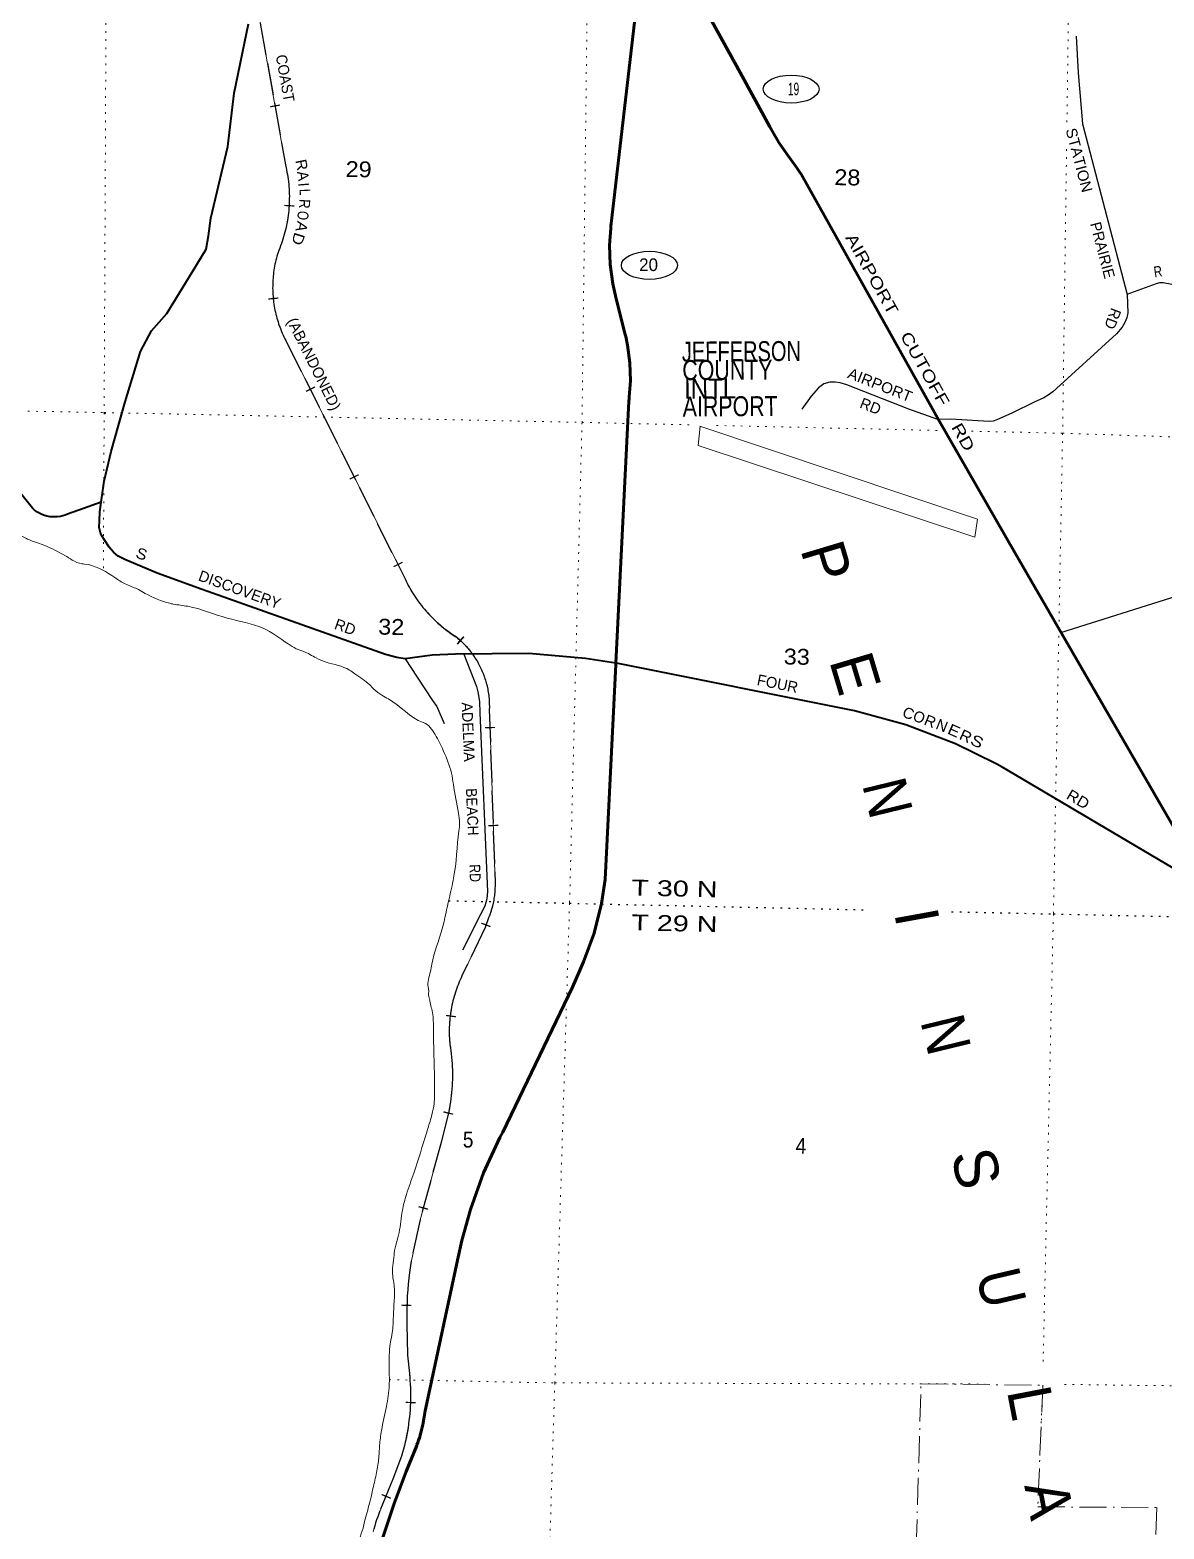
# Model space of a CAD drawing. Header units: feet. Extents: x -493433 to -244333, y 184684 to 373072.
# Drawn here: x -454514 to -441936, y 196639 to 213272 of the extents above; entities that cross this region are included whole.
import ezdxf
from ezdxf.enums import TextEntityAlignment as Align

# ---------------------------------------------------------------- set-up
doc = ezdxf.new("R2010")
doc.units = ezdxf.units.FT
doc.header["$LTSCALE"] = 60
doc.header["$PDMODE"] = 32
doc.header["$PDSIZE"] = 30
for name, pattern in [('DOT_DASHED', [7.7, 5, -1.2, 0.3, -1.2]), ('DOTTED', [1.5, 0.3, -1.2]), ('LONG_DASHED', [7.5, 6, -1.5])]:
    doc.linetypes.add(name, pattern=pattern)
for name, color, linetype, lineweight in [('17', 7, 'Continuous', 25), ('23', 7, 'Continuous', 70), ('26', 7, 'Continuous', 40), ('27', 7, 'Continuous', 13), ('29', 7, 'Continuous', 25), ('30', 7, 'Continuous', 13), ('34', 7, 'Continuous', 13), ('36', 7, 'Continuous', 13), ('39', 7, 'Continuous', 13), ('44', 7, 'DOT_DASHED', 13), ('6', 7, 'DOTTED', 25), ('63', 7, 'Continuous', 25), ('7', 7, 'DOTTED', 13)]:
    doc.layers.add(name, color=color, linetype=linetype, lineweight=lineweight)
doc.layers.add('42', color=7, linetype='Continuous')

msp = doc.modelspace()

# ---------------------------------------------------------------- linework, layer by layer
at = {"layer": '17'}
for centre, major_axis in [((-446071.68, 212615.95), (-309.24, 1)), ((-447643.49, 210660.17), (311.55, 0.79))]:
    msp.add_ellipse(centre, major_axis=major_axis, ratio=0.500121, dxfattribs=at)
at = {"layer": '23'}
for points in [[(-448015.24, 206246.25), (-447870.45, 209152.67), (-447869.2, 209177.7), (-447867.29, 209202.67), (-447853.9, 209377.42), (-447859.56, 209577.67), (-447886.12, 209776.23), (-447906.66, 209869.42), (-447912.13, 209894.27), (-447918.44, 209919.42), (-448019.84, 210323.48), (-448049.62, 210454.57), (-448079.38, 210668.18), (-448086.65, 210883.74), (-448073.12, 211073.86), (-448071.34, 211098.84), (-448068.44, 211123.86), (-447738.23, 213970.61), (-447720.68, 213998.56), (-447694.89, 214033.74), (-447669.1, 214054.85), (-447633.94, 214080.65), (-447404.01, 214192.29)], [(-441613.79, 204051.36), (-443588.08, 207465.7), (-444429.84, 208933.75), (-445947.54, 211646.88), (-445961.57, 211671.96), (-445977.4, 211696.88), (-446006.93, 211743.37), (-446123.75, 211899.96), (-446209.93, 212023.3), (-446279.06, 212146.56), (-446293.28, 212171.92), (-446306.72, 212196.56), (-446636.52, 212801.55), (-447404.01, 214192.29)], [(-450628.93, 196456.27), (-450473.02, 196921.44), (-450341.32, 197278.13), (-450225.01, 197566.51), (-450222.32, 197573.62), (-450212.91, 197598.51), (-450204.23, 197623.62), (-450194.49, 197651.82), (-450156.56, 197794.24), (-450129.11, 197950.07), (-449766.48, 199656.21), (-449722.73, 199838.99), (-449626.51, 200184.09), (-449484.95, 200592.23), (-449301.51, 200983.33), (-449269.65, 201041.8), (-448496.36, 202653.07), (-448374.4, 202933.62), (-448257.58, 203251.82), (-448174.66, 203580.49), (-448133.78, 203844.74), (-448015.98, 206231.37), (-448015.24, 206246.25)]]:
    msp.add_lwpolyline(points, dxfattribs=at)
at = {"layer": '26'}
for points in [[(-453725.91, 208031.12), (-453689.73, 208264.94), (-453612.15, 208593.61), (-453459.21, 209144.49), (-453287.76, 209704.71), (-453167.73, 209935.24), (-452996.9, 210125.61), (-452714.66, 210583.02), (-452559.3, 210840.32), (-452535.35, 210986.14), (-452507.32, 211184.06), (-452318.48, 211978.8), (-452248.62, 212569.09), (-452088.91, 213340.83)], [(-453725.91, 208031.12), (-453921.22, 207963.39), (-454099.33, 207897.89), (-454124.14, 207888.77), (-454149.33, 207881.34), (-454176.67, 207874.67), (-454214.21, 207869.58), (-454252.09, 207868.45), (-454289.87, 207871.27), (-454327.15, 207878.04), (-454363.52, 207888.66), (-454398.58, 207903.03), (-454431.94, 207920.98), (-454463.25, 207942.32), (-454484.21, 207965.54), (-454632.26, 208150.4)], [(-448015.24, 206246.25), (-448353.65, 206299.45), (-448982.01, 206352.78), (-449793.51, 206345.99), (-450051.41, 206335.28), (-450353.92, 206293.24), (-450443.93, 206309.02), (-450570.08, 206342.92), (-452604.87, 207063.75), (-453103.86, 207243.26), (-453460.71, 207396.44), (-453534.14, 207432.22), (-453586.86, 207479.31), (-453635.81, 207532.04), (-453692.29, 207618.68), (-453728.07, 207677.07), (-453745.01, 207752.4), (-453741.25, 207825.85), (-453737.48, 207925.68), (-453725.91, 208031.12)], [(-441613.79, 204051.36), (-441751.57, 203969.47), (-441768.78, 203965.58), (-441791.34, 203964.07), (-441815.41, 203965.58), (-441833.8, 203971.49), (-443741.36, 205097.92), (-443805.73, 205131.35), (-444249.39, 205352.48), (-444800.22, 205563.63), (-445370.11, 205716.04), (-448009.67, 206245.37), (-448015.24, 206246.25)]]:
    msp.add_lwpolyline(points, dxfattribs=at)
at = {"layer": '29'}
for points in [[(-442911.27, 213201.7), (-442887.52, 212795.23), (-442840.86, 212231.52), (-442344.37, 210337.72), (-442338.58, 210132.61), (-442347.31, 210079.14), (-442370.65, 210024.66), (-442399.17, 209975.38), (-442462.3, 209902.17), (-443169.24, 209256.83), (-443222.15, 209221.26), (-443270.36, 209191.98), (-443376.96, 209142.21), (-443615.23, 209022.77), (-443788.93, 208945.54), (-443830.42, 208929.98), (-443875.16, 208927.92), (-444305.89, 208953.32), (-444444.92, 208948.15), (-444767.04, 209065.79), (-445452.61, 209335.86), (-445528.73, 209355.41), (-445583.18, 209363.19), (-445642.81, 209363.19), (-445710.36, 209345.46), (-445767.27, 209300.93), (-445850.23, 209209.82), (-445952.03, 209063.31)], [(-442344.48, 210341.55), (-442019.4, 210459.3), (-441981.71, 210468.25), (-441945.41, 210468.25), (-441848.27, 210451.58), (-441748.35, 210424.15), (-441694.09, 210404.03), (-441530.89, 210306.04), (-441390.39, 210278.89), (-441341.28, 210260.72), (-441175.11, 210165.7), (-441131.26, 210151.77), (-441063.84, 210151.77), (-440953.46, 210164.93), (-440890.12, 210185.5), (-440619.67, 210322.49), (-440568.61, 210348.92), (-440545.27, 210354.11), (-440503.79, 210354.11), (-440469.94, 210351.41), (-440363.48, 210335.04)], [(-443079.27, 206585.76), (-440499.32, 207401.86), (-440441.57, 207411.15), (-440366.38, 207411.15), (-440194.82, 207411.35), (-436308.93, 207281.26)], [(-450353.92, 206293.24), (-450218.15, 206090.17), (-450049.97, 205832.05), (-450002.19, 205766.08), (-449920.26, 205578.03)], [(-449700.69, 206346.77), (-449562.36, 205989.23), (-449545.35, 205926.74), (-449528.74, 205821.48), (-449524.13, 205697.01), (-449438.61, 203713.63), (-449448.45, 203633.23), (-449470.6, 203550.14), (-449512.3, 203466.03), (-449718.22, 203062.52)]]:
    msp.add_lwpolyline(points, dxfattribs=at)
at = {"layer": '34'}
for p, q in [((-452588.46, 216892.67), (-451679.25, 211774.21)), ((-451667.46, 209810.05), (-450364.54, 207206.29)), ((-449418.72, 205731.08), (-449354.94, 203811.32))]:
    msp.add_line(p, q, dxfattribs=at)
for points in [[(-449426.22, 203420.4), (-449466.2, 203312.35), (-449721.8, 202775.59)], [(-449867.96, 201273.04), (-449950.19, 200940.63), (-450190.6, 200055.34), (-450283.53, 199615.23), (-450302.68, 199485.64)], [(-450333.85, 199054.77), (-450334.99, 198912.09), (-450327.28, 198569), (-450305.09, 198364.31)], [(-450392.49, 197447.37), (-450490.15, 197192.09), (-450630.84, 196841.84)]]:
    msp.add_lwpolyline(points, dxfattribs=at)
for centre, radius, start, end in [((-453176.26, 211413.2), 1539.92, 336.68662, 13.55814), ((-450539.7, 210418.78), 1281.57, 162.5183, 208.35878), ((-448963.38, 207834.21), 1535.42, 204.13893, 237.68006), ((-450404.14, 205769.64), 986.18, 357.75978, 51.05726), ((-450330.39, 203787.22), 975.75, 337.91788, 1.41569), ((-448458.06, 202161.89), 1404.87, 154.09774, 185.8402), ((-451865.04, 201679.07), 2037.94, 348.50785, 9.59999), ((-446600.4, 199001.27), 3733.84, 172.54631, 179.17888), ((-452605.66, 198120.96), 2313.4, 343.07212, 6.03834), ((-448728.63, 196083.81), 2047.69, 158.27254, 165.19802)]:
    msp.add_arc(centre, radius, start, end, dxfattribs=at)
at = {"layer": '36'}
msp.add_lwpolyline([(-447081.08, 208877.4), (-447103.26, 208661.93), (-444032.5, 207643.31), (-444004.56, 207842.54), (-447083.13, 208875.42)], dxfattribs=at)
at = {"layer": '39'}
for points in [[(-461756.04, 216134.16), (-461701.79, 216123.09), (-461620.17, 216065.11), (-461566.45, 216025.79), (-461424.72, 215946.55), (-461335.67, 215854.13), (-461264.36, 215784.23), (-461245.43, 215717.3), (-461223.89, 215682.61), (-461154.56, 215614.77), (-461127.04, 215575.93), (-461087.73, 215520.74), (-461016.49, 215446.81), (-460803.79, 215279.51), (-460623.19, 215120.87), (-460549.53, 215069.08), (-460517.53, 215054.38), (-460441.55, 215018.69), (-460242.13, 214896.02), (-460090.96, 214782.3), (-459970.14, 214663.08), (-459791.12, 214528.68), (-459707.64, 214462.59), (-459664.1, 214417.41), (-459564.34, 214359.1), (-459414.37, 214289.79), (-459151.86, 214089.3), (-459005.47, 213935.31), (-458956.64, 213849.68), (-458891.64, 213765.77), (-458869.92, 213741.17), (-458784.83, 213652.86), (-458574.3, 213477.52), (-458480.95, 213399.16), (-458355.44, 213316.17), (-458256.24, 213227.6), (-457795.61, 212835.87), (-457676.99, 212706.6), (-457553.76, 212609.52), (-457503.88, 212580.36), (-457432.04, 212538.7), (-457265.16, 212402.5), (-457103.02, 212228.05), (-457063.86, 212164.79), (-457045.43, 212071.64), (-457041.88, 212045.35), (-457035.18, 211863.64), (-457108.88, 211588.58), (-457138.91, 211492.28), (-457176.95, 211291.21), (-457186.39, 211000.86), (-457184.2, 210901.96), (-457146.4, 210766.09), (-457080.17, 210639.79), (-457033.03, 210572.35), (-456978.22, 210482.58), (-456855.92, 210335.08), (-456774.54, 210265.01), (-456657.13, 210180.14), (-456187.47, 209840.69), (-456163.64, 209820.09), (-456014.39, 209712.46), (-455980.74, 209677.54), (-455968.36, 209584.51), (-455983.38, 209536.36), (-455998.22, 209389.34), (-456024.37, 209284.92), (-456071.19, 209045.68), (-456082.88, 208959.13), (-456066.13, 208884.18), (-456041.04, 208823.2), (-456001.21, 208796.24), (-455989.48, 208775.85), (-455975.42, 208773.58), (-455884.06, 208697.26), (-455810.25, 208653.55), (-455782.36, 208634.88), (-455742.41, 208613.98), (-455663.38, 208525.78), (-455601.82, 208474.22), (-455572.14, 208443.42), (-455475.99, 208300.44), (-455423.58, 208190.53), (-455392.15, 208145.58), (-455263.14, 207925.32), (-455209.5, 207881.98), (-455179.62, 207861.26), (-454930.79, 207794.18), (-454900.84, 207777.49), (-454872.7, 207772.94), (-454812.73, 207743.6), (-454738.55, 207720.05), (-454560.69, 207632.07), (-454388.47, 207566.38), (-454350.43, 207551.58), (-454126.61, 207440.56), (-454044.85, 207390.64)], [(-454044.85, 207390.64), (-453938.74, 207348.35), (-453910.56, 207345.83), (-453606.39, 207217.21), (-453562.57, 207188.17), (-453440.86, 207117.35), (-453308.77, 207062.47), (-453234.93, 207020.78), (-452962.69, 206910.89), (-452924.53, 206902.13), (-452763.66, 206877), (-452326.43, 206745.95), (-451927.17, 206633.74), (-451652.07, 206461.27), (-451560.31, 206407.13), (-451478.17, 206377.39), (-451340.38, 206304.25), (-451230.32, 206257.86), (-450971.78, 206170.42), (-450910.07, 206126.92), (-450744.96, 206004.87), (-450699.45, 205957.63), (-450609.97, 205889.43), (-450538.11, 205849.78), (-450153.74, 205588.55), (-450147.72, 205586.42), (-450021.11, 205454.99), (-449929.66, 205275.77), (-449839.55, 205025.97), (-449817.65, 204902.51), (-449761.11, 204582.71), (-449749.03, 204473.54), (-449756.7, 204386.93), (-449814.93, 203861.44), (-449865.59, 203632.37), (-449942.42, 203298.88), (-450056.65, 202905.54), (-450072.28, 202825.13), (-450097.74, 202650.08), (-450090.54, 202603.54), (-450095.1, 202575.38), (-450082.04, 202518.65), (-450076.66, 202482.24), (-450057.87, 202409.26), (-450038.93, 202235.42), (-450035.96, 201963.01), (-450027.76, 201430.26), (-450035.66, 201331.55), (-450064.28, 201202.96), (-450113.67, 201042.46), (-450257.29, 200587.14), (-450338.35, 200350.56), (-450384, 200173.86), (-450420.86, 199928.42), (-450473.51, 199701.41), (-450475.98, 199677.24), (-450490.35, 199447.52), (-450479.57, 199376.72), (-450481.8, 199041.87), (-450491.16, 198864.51), (-450521.14, 198663.32), (-450530, 198405.26), (-450529.12, 198235.78), (-450559.78, 197998.29), (-450615.2, 197731), (-450636.43, 197565.95), (-450647.4, 197410.81), (-450674.72, 197243.87), (-450714.32, 197067.07), (-450720.97, 197034.92), (-450747.2, 196926.46), (-450802.11, 196722.04), (-450819.98, 196647.61), (-450858.68, 196528.52), (-450888.46, 196388.58), (-450909.3, 196320.1), (-450953.96, 196168.26), (-450974.8, 196093.82), (-451014.6, 195890.39), (-451032.65, 195787.84), (-451047.22, 195763.9), (-451063.33, 195657.27), (-451144.51, 195334.6)]]:
    msp.add_spline(points, degree=3, dxfattribs=at)
at = {"layer": '44'}
for points in [[(-446904.97, 193312.15), (-446857.21, 195539.51), (-444712.05, 195521.91), (-444630.69, 198250.04)], [(-444630.69, 198250.04), (-443280.25, 198235.08), (-443335.81, 196885.04), (-442016.28, 196878.77), (-442170.14, 192843.96), (-443482.13, 192836.48), (-443494.95, 192368.33)]]:
    msp.add_lwpolyline(points, dxfattribs=at)
at = {"layer": '6'}
for p, q in [((-449870.76, 203609.72), (-448529.31, 203582.18)), ((-448529.31, 203582.18), (-445239.43, 203509.58)), ((-444291.76, 203488.66), (-443162.82, 203463.71)), ((-443162.82, 203463.71), (-438546.36, 203364.36))]:
    msp.add_line(p, q, dxfattribs=at)
at = {"layer": '63', "linetype": 'LONG_DASHED'}
for points in [[(-452589.46, 216892.49), (-451680.25, 211774), (-451674.07, 211747.75), (-451668.55, 211721.54), (-451663.46, 211695.22), (-451658.64, 211668.67), (-451654.47, 211642.14), (-451650.77, 211615.65), (-451647.33, 211588.92), (-451644.53, 211562.22), (-451642.21, 211535.54), (-451640.31, 211508.62), (-451638.93, 211481.87), (-451637.84, 211455.07), (-451637.36, 211428.12), (-451637.39, 211401.36), (-451637.88, 211374.49), (-451638.7, 211347.7), (-451640.13, 211320.76), (-451641.91, 211294.05), (-451644.31, 211267.2), (-451647.06, 211240.56), (-451650.27, 211213.83), (-451654, 211187.29), (-451658.22, 211160.78), (-451662.77, 211134.36), (-451667.95, 211107.94), (-451673.47, 211081.6), (-451679.52, 211055.44), (-451685.89, 211029.37), (-451692.94, 211003.45), (-451700.32, 210977.6), (-451708.07, 210951.99), (-451716.31, 210926.43), (-451725.07, 210901.05), (-451734.32, 210875.7), (-451743.78, 210850.62), (-451753.92, 210825.69), (-451763.02, 210804.1), (-451769.65, 210782.61), (-451775.75, 210761.14), (-451781.47, 210739.54), (-451787, 210717.74), (-451791.98, 210695.93), (-451796.57, 210674.1), (-451800.95, 210652.08), (-451804.8, 210630.02), (-451808.24, 210607.99), (-451811.37, 210585.71), (-451814.04, 210563.57), (-451816.47, 210541.33), (-451818.4, 210518.95), (-451819.9, 210496.69), (-451821.02, 210474.32), (-451821.87, 210452), (-451822.23, 210429.52), (-451822.28, 210407.21), (-451821.8, 210384.74), (-451821.03, 210362.45), (-451819.89, 210340.03), (-451818.3, 210317.75), (-451816.31, 210295.48), (-451814.03, 210273.24), (-451811.23, 210250.98), (-451808.14, 210228.75), (-451804.61, 210206.67), (-451800.79, 210184.63), (-451796.42, 210162.67), (-451791.75, 210140.76), (-451786.77, 210119.02), (-451781.36, 210097.29), (-451775.54, 210075.68), (-451769.3, 210054.09), (-451762.85, 210032.7), (-451755.85, 210011.39), (-451748.52, 209990.27), (-451740.9, 209969.17), (-451732.93, 209948.37), (-451724.43, 209927.55), (-451715.74, 209906.92), (-451706.56, 209886.55), (-451697.22, 209866.26), (-451687.31, 209846.06), (-451677.16, 209826.19), (-451668.36, 209809.58), (-450365.45, 207205.85), (-450354.32, 207181.41), (-450342.68, 207157.32), (-450330.64, 207133.42), (-450318.24, 207109.52), (-450305.35, 207086), (-450292.08, 207062.82), (-450278.49, 207039.61), (-450264.39, 207016.81), (-450249.95, 206994.31), (-450235.02, 206971.88), (-450219.79, 206949.93), (-450204.27, 206928.09), (-450188.19, 206906.49), (-450171.82, 206885.38)], [(-450171.82, 206885.38), (-450155.04, 206864.45), (-450138.03, 206843.78), (-450120.46, 206823.36), (-450102.75, 206803.37), (-450084.47, 206783.6), (-450066.03, 206764.25), (-450047.17, 206745.1), (-450028.02, 206726.41), (-450008.51, 206708.05), (-449988.79, 206689.93), (-449968.56, 206672.23), (-449948.12, 206654.8), (-449927.39, 206637.82), (-449906.43, 206621.12), (-449885.04, 206604.94), (-449863.43, 206589.04), (-449841.66, 206573.54), (-449819.54, 206558.37), (-449797.12, 206543.66), (-449784.89, 206535.84), (-449771.58, 206524.95), (-449758.56, 206513.81), (-449745.72, 206502.41), (-449732.92, 206490.81), (-449720.46, 206478.96), (-449708.25, 206466.94), (-449696.1, 206454.71), (-449684.27, 206442.25), (-449672.69, 206429.6), (-449661.24, 206416.66), (-449650.12, 206403.62), (-449639.12, 206390.43), (-449628.37, 206376.92), (-449617.97, 206363.32), (-449607.74, 206349.48), (-449597.72, 206335.55), (-449587.93, 206321.33), (-449578.44, 206307.05), (-449569.19, 206292.49), (-449560.2, 206277.88), (-449551.42, 206263.06), (-449542.97, 206248.13), (-449534.78, 206233.02), (-449526.8, 206217.83), (-449519.13, 206202.38), (-449511.67, 206186.86), (-449504.54, 206171.21), (-449497.62, 206155.49), (-449491.09, 206139.59), (-449484.77, 206123.58), (-449478.74, 206107.55), (-449472.95, 206091.35), (-449467.52, 206075.05), (-449462.32, 206058.57), (-449457.36, 206042.14), (-449452.79, 206025.54), (-449448.52, 206008.9), (-449444.42, 205992.17), (-449440.69, 205975.46), (-449437.28, 205958.53), (-449434.09, 205941.64), (-449431.3, 205924.69), (-449428.68, 205907.74), (-449426.43, 205890.61), (-449424.49, 205873.58), (-449422.81, 205856.53), (-449421.41, 205839.3), (-449420.42, 205822.18), (-449419.59, 205805.03), (-449419.17, 205787.84), (-449418.96, 205770.56), (-449419.09, 205753.46), (-449419.57, 205736.24), (-449419.74, 205731.08), (-449355.95, 203811.29), (-449355.79, 203802.81), (-449355.65, 203785.8), (-449355.8, 203768.83), (-449356.3, 203751.78), (-449357.07, 203734.84), (-449358.1, 203717.8), (-449359.48, 203700.89), (-449361.13, 203683.89), (-449363.12, 203667.02), (-449365.34, 203650.15), (-449367.84, 203633.39), (-449370.67, 203616.55), (-449373.86, 203599.86), (-449377.24, 203583.23), (-449380.96, 203566.55), (-449384.91, 203550.06), (-449389.18, 203533.59), (-449393.83, 203517.18), (-449398.64, 203500.92), (-449403.74, 203484.69), (-449409.26, 203468.53), (-449414.91, 203452.51), (-449420.84, 203436.62), (-449427.17, 203420.76), (-449467.13, 203312.74)], [(-449467.13, 203312.74), (-449722.71, 202776.02), (-449733.33, 202753.83), (-449743.38, 202731.51), (-449753.06, 202709.02), (-449762.55, 202686.28), (-449771.46, 202663.42), (-449779.93, 202640.49), (-449788.22, 202617.32), (-449795.94, 202594.02), (-449803.21, 202570.68), (-449810.16, 202547.02), (-449816.62, 202523.42), (-449822.82, 202499.71), (-449828.52, 202475.75), (-449833.71, 202451.86), (-449838.53, 202427.79), (-449843.03, 202403.71), (-449847.02, 202379.41), (-449850.64, 202355.22), (-449853.75, 202330.78), (-449856.49, 202306.48), (-449858.85, 202281.99), (-449860.7, 202257.57), (-449862.11, 202233.09), (-449863.21, 202208.63), (-449863.74, 202184.04), (-449863.97, 202159.45), (-449863.68, 202134.93), (-449863.08, 202110.42), (-449861.85, 202085.9), (-449860.32, 202061.4), (-449858.4, 202037.02), (-449856.65, 202018.79), (-449856.04, 202015.58), (-449850.53, 201980.37), (-449845.6, 201945.29), (-449841.16, 201909.89), (-449837.52, 201874.64), (-449834.35, 201839.06), (-449831.99, 201803.67), (-449830.06, 201768.16), (-449828.73, 201732.74), (-449828.09, 201697.07), (-449828.24, 201661.56), (-449828.79, 201626.14), (-449830.03, 201590.42), (-449831.81, 201555.03), (-449834.25, 201519.57), (-449837.52, 201484.06), (-449841.15, 201448.84), (-449845.42, 201413.54), (-449850.51, 201378.21), (-449855.98, 201343.14), (-449862.05, 201308.21), (-449868.95, 201273.26), (-449951.17, 200940.87), (-450191.59, 200055.57), (-450284.53, 199615.4), (-450303.69, 199485.77), (-450311.8, 199420.9), (-450318.37, 199356.22), (-450323.84, 199291.4), (-450328.62, 199226.11), (-450331.86, 199160.99), (-450333.95, 199096.11), (-450334.86, 199054.79), (-450336, 198912.07), (-450328.29, 198568.93), (-450306.1, 198364.21), (-450302.29, 198325.36), (-450299.04, 198285.22), (-450296.58, 198244.84), (-450294.8, 198204.64), (-450293.58, 198164.15), (-450293.27, 198123.93), (-450293.51, 198083.4), (-450294.65, 198043.14), (-450296.28, 198002.78), (-450298.6, 197962.64), (-450301.71, 197922.25), (-450305.7, 197882.14), (-450310.14, 197842.15), (-450315.36, 197801.93), (-450321.19, 197762.12), (-450327.76, 197722.31), (-450335.28, 197682.53), (-450343.16, 197643.12), (-450351.77, 197603.69), (-450361.34, 197564.3), (-450371.29, 197525.27), (-450381.9, 197486.45), (-450393.45, 197447.69), (-450491.08, 197192.46), (-450631.78, 196842.21), (-450644.86, 196808.82), (-450657.11, 196775.33), (-450668.78, 196741.61), (-450680.16, 196707.56), (-450690.68, 196673.37), (-450700.56, 196639.17)]]:
    msp.add_lwpolyline(points, dxfattribs=at)
at = {"layer": '7'}
for p, q in [((-453666.8, 214338.25), (-453699.45, 207259.62)), ((-442986.36, 214155.97), (-443012.84, 212244.27)), ((-443016.91, 211950.43), (-443060.58, 208797.58)), ((-456066.28, 209071.74), (-453691.3, 209026.36)), ((-453691.3, 209026.36), (-448390.96, 208917.4)), ((-448390.96, 208917.4), (-447204.06, 208890.73)), ((-446898.92, 208883.88), (-444327.29, 208826.07)), ((-444069.8, 208820.28), (-443060.58, 208797.58)), ((-443060.58, 208797.58), (-443162.82, 203463.71)), ((-443060.58, 208797.58), (-437727.6, 208619.08)), ((-443162.82, 203463.71), (-443277.73, 198457.4)), ((-450528.62, 198296.45), (-448693.12, 198260.6)), ((-448693.12, 198260.6), (-443921.2, 198247.94)), ((-443039.63, 198243.27), (-438513.77, 198187.92)), ((-443291.37, 198011.07), (-443313.71, 197413.85))]:
    msp.add_line(p, q, dxfattribs=at)
msp.add_lwpolyline([(-448325.65, 214242.67), (-448390.96, 208917.4), (-448529.31, 203582.18), (-448693.12, 198260.6), (-448861.52, 192814.85), (-448946.54, 188074.37)], dxfattribs=at)
msp.add_point((-453691.3, 209026.36), dxfattribs=at)

# ---------------------------------------------------------------- texts
at = {"layer": '17', "width": 0.6}
msp.add_text('19', height=140, dxfattribs=at).set_placement((-446045.08, 212547.64), align=Align.CENTER)
at = {"layer": '17', "width": 1.3}
msp.add_text('AIRPORT    CUTOFF    RD', height=129.3, rotation=299.222, dxfattribs=at).set_placement((-445475.89, 210968.58))
at = {"layer": '17'}
msp.add_text('20', height=141, rotation=0.331, dxfattribs=at).set_placement((-447757.44, 210596.05))
at = {"layer": '27'}
for s, rotation, width, p in [('S', 340.493, 1.1, (-453351.09, 207420.86)), ('C', 338.183, 1.05, (-444849.72, 205656.92)), ('R', 338.044, 1.05, (-444607.93, 205568.76)), ('N', 338.044, 1.05, (-444478.2, 205521.07)), ('E', 336.2, 1.2, (-444348.74, 205468.43)), ('R', 335.2, 1.1, (-444217.66, 205407.94)), ('S', 334.2, 1.25, (-444096.07, 205353.48)), ('RD', 329.438, 1.1, (-443030.02, 204749.07))]:
    msp.add_text(s, height=120.9, rotation=rotation, dxfattribs=dict(at, width=width)).set_placement(p)
for s, rotation, p in [('DISCOVERY', 340.215, (-452656.72, 207167.2)), ('RD', 340.493, (-451147.7, 206629.67)), ('FOUR', 348.66, (-446458.39, 206005.37)), ('O', 338.044, (-444732.68, 205615.78))]:
    msp.add_text(s, height=120.9, rotation=rotation, dxfattribs=at).set_placement(p)
at = {"layer": '30'}
for s, rotation, width, p in [('STATION', 284.732, 1.05, (-443028.09, 212165.34)), ('AIRPORT', 338.499, 1.05, (-445456.1, 209414.91)), ('BEACH', 272.469, 0.95, (-449679.29, 204856.35)), ('RD', 272.469, 0.85, (-449641.66, 204012.14))]:
    msp.add_text(s, height=120, rotation=rotation, dxfattribs=dict(at, width=width)).set_placement(p)
for s, rotation, p in [('PRAIRIE', 284.69, (-442756.7, 211123.31)), ('RD', 249.228, (-442518.99, 210197.85)), ('RD', 338.499, (-445320.32, 209084.4)), ('ADELMA', 272.469, (-449727.58, 205810.42))]:
    msp.add_text(s, height=120, rotation=rotation, dxfattribs=at).set_placement(p)
at = {"layer": '30', "width": 0.8}
msp.add_text('R', height=120, rotation=8.358, dxfattribs=at).set_placement((-441994.67, 210533.04), align=Align.CENTER)
at = {"layer": '36'}
for s, width, p in [('JEFFERSON', 0.75, (-447283.49, 209592)), ('COUNTY', 0.8, (-447278.26, 209387.04)), ('INTL', 0.9, (-447258.59, 209180.64)), ('AIRPORT', 0.8, (-447273.83, 208982.56))]:
    msp.add_text(s, height=221.6, rotation=0.331, dxfattribs=dict(at, width=width)).set_placement(p)
at = {"layer": '42'}
for s, height, rotation, p in [('P', 483.6, 286.68, (-445972.64, 207508.87)), ('E', 483.6, 286.679, (-445652.61, 206272.42)), ('I', 483.6, 280.33, (-444929.51, 203476.33)), ('S', 483.5, 283.666, (-444303.07, 200795.39)), ('L', 483.5, 280.838, (-443679.53, 198172.92))]:
    msp.add_text(s, height=height, rotation=rotation, dxfattribs=at).set_placement(p)
for s, height, rotation, width, p in [('N', 483.6, 283.668, 0.9, (-445286.11, 204900.2)), ('N', 483.6, 283.667, 0.9, (-444640.11, 202273.35)), ('U', 483.6, 283.221, 0.9, (-444023.08, 199465.43)), ('A', 483.5, 280.835, 0.95, (-443486.83, 197120.55))]:
    msp.add_text(s, height=height, rotation=rotation, dxfattribs=dict(at, width=width)).set_placement(p)
at = {"layer": '6', "width": 1.35}
for s, p in [('T 30 N', (-447845.35, 203669.05)), ('T 29 N', (-447845.51, 203282.66))]:
    msp.add_text(s, height=176.3, rotation=358.736, dxfattribs=at).set_placement(p)
at = {"layer": '63'}
for s, rotation, width, p in [('COAST', 280.072, 0.95, (-451788.82, 212987.04)), ('R', 281.259, 1.05, (-451571.01, 211823.59)), ('I', 274.803, 0.95, (-451539.87, 211572.86)), ('L', 271.545, 0.8, (-451524.21, 211507.39)), ('O', 262.081, 0.8, (-451538.68, 211270.93)), ('R', 266.944, 0.9, (-451525.25, 211398.44)), ('A', 257.535, 1.05, (-451546.68, 211157.7)), ('D', 252.728, 1.15, (-451576.35, 211034.75))]:
    msp.add_text(s, height=120.9, rotation=rotation, dxfattribs=dict(at, width=width)).set_placement(p)
for rotation, p in [(280.01, (-451849.19, 212419.8)), (86.922, (-451581.15, 211319.01)), (275.784, (-451869.08, 210286.68)), (296.521, (-451452.65, 209261.44)), (296.521, (-450967.11, 208288.86)), (296.521, (-450479.76, 207317.19)), (271.84, (-449465.44, 205529.54)), (271.84, (-449430.36, 204443.1)), (69.63, (-449405.67, 203323.26)), (82.677, (-449790.63, 202323.34)), (76.043, (-449820.25, 201241.07)), (74.745, (-450096.96, 200186.86)), (88.096, (-450282.88, 199119.26)), (88.322, (-450236.47, 198040.95)), (68.052, (-450510.81, 196980.27))]:
    msp.add_text('I', height=110.8, rotation=rotation, dxfattribs=at).set_placement(p, align=Align.CENTER)
for s, height, rotation, p in [('A', 120.9, 278.594, (-451552.27, 211697.59)), ('(ABANDONED)', 120, 296.583, (-451668.08, 210041.8))]:
    msp.add_text(s, height=height, rotation=rotation, dxfattribs=at).set_placement(p)
at = {"layer": '63', "width": 1.3}
msp.add_text('I', height=110.8, rotation=318.362, dxfattribs=at).set_placement((-449775.59, 206457.5), align=Align.CENTER)
at = {"layer": '7'}
for s, rotation, width, p in [('29', 358.953, 1.1, (-451014.21, 211641.2)), ('28', 358.95, 1.1, (-445593.69, 211551.08)), ('32', 358.953, 1.1, (-450652.62, 206563.71)), ('33', 358.951, 1.1, (-446154.83, 206232.44)), ('5', 358.952, 0.9, (-449714.72, 200872.71)), ('4', 358.951, 0.9, (-446023.44, 200804.62))]:
    msp.add_text(s, height=176.3, rotation=rotation, dxfattribs=dict(at, width=width)).set_placement(p)

doc.saveas('drawing.dxf')
